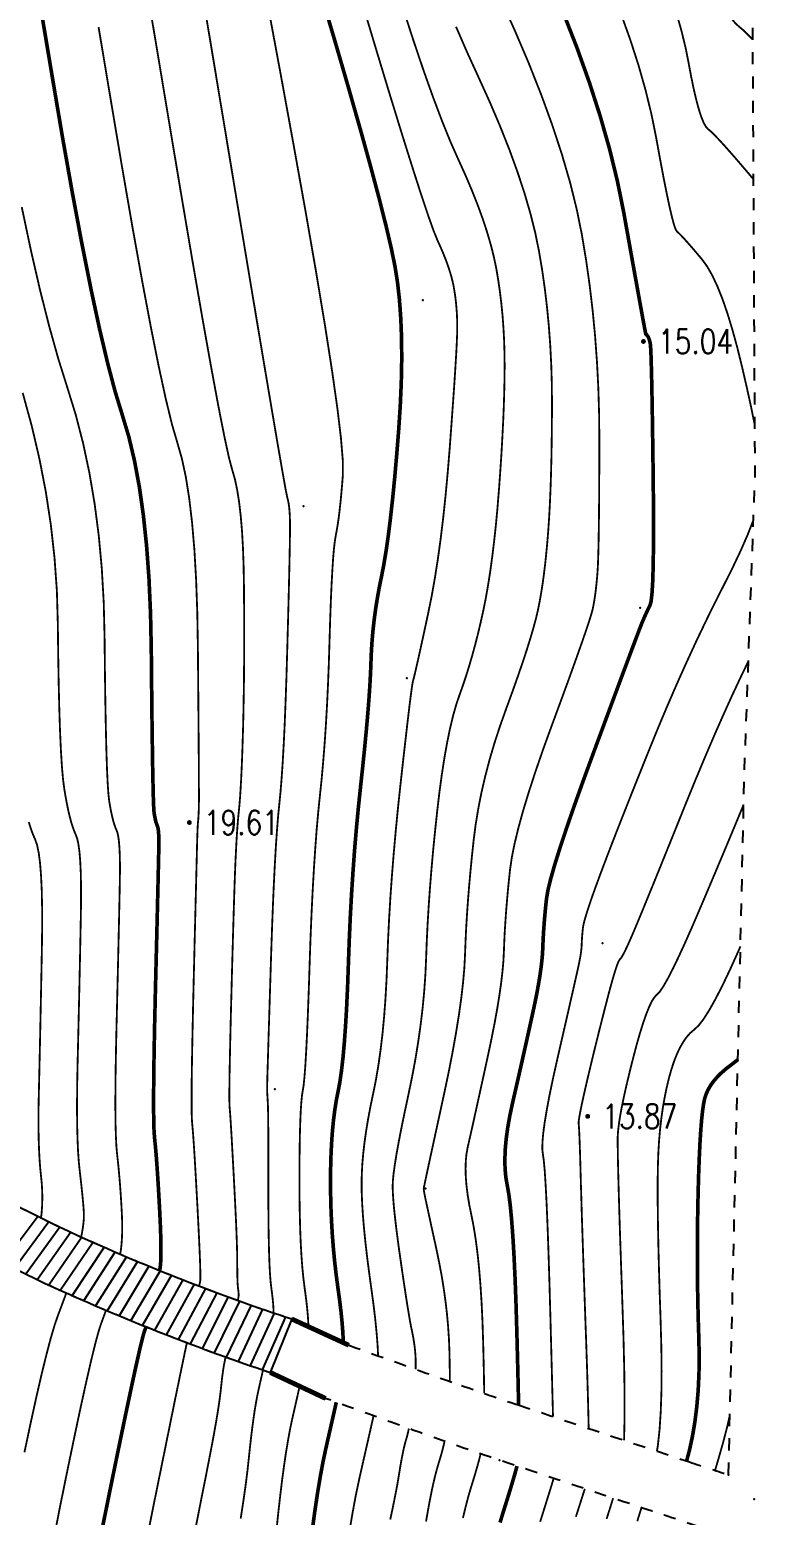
# Model space of a CAD drawing. Extents: x 940 to 2162, y 608 to 1562.
# Drawn here: x 1280.2 to 1310.3, y 863.6 to 924.7 of the extents above; entities that cross this region are included whole.
import ezdxf
from ezdxf.enums import TextEntityAlignment as Align

# ---------------------------------------------------------------- set-up
doc = ezdxf.new("R2010")
doc.units = 0
doc.header["$LTSCALE"] = 0.5
doc.header["$PDSIZE"] = 0.2
doc.linetypes.add('X6', pattern=[2, 1, -1])
doc.layers.get('0').update_dxf_attribs({"linetype": 'CONTINUOUS'})
for name, color, linetype in [('DGX', 2, 'CONTINUOUS'), ('DLSS', 4, 'CONTINUOUS'), ('GCD', 1, 'CONTINUOUS'), ('JMD', 6, 'CONTINUOUS'), ('SXSS', 5, 'CONTINUOUS'), ('ZBTZ', 3, 'CONTINUOUS'), ('ZDH', 1, 'CONTINUOUS')]:
    doc.layers.add(name, color=color, linetype=linetype)
doc.styles.add('HZ', font='rs.shx', dxfattribs={"width": 0.8, "bigfont": 'hztxt.shx'})
doc.linetypes.add('1161', pattern='A,0,[149,AAA.SHX,S=0.15,R=0,X=0,Y=0],-1.6', length=1.6)

# ---------------------------------------------------------------- blocks, each defined once
blk = doc.blocks.new('GC200')
at = {"linetype": 'Continuous', "const_width": 0.2, "flags": 128}
blk.add_lwpolyline([(-0.1, 0, 1), (0.1, 0, 1)], format="xyb", close=True, dxfattribs=at)

msp = doc.modelspace()

# ---------------------------------------------------------------- linework, layer by layer
at = {"layer": 'DGX', "linetype": 'Continuous', "const_width": 0.075, "flags": 128}
for points, elevation in [([(1305.977, 927.663), (1306.044, 927.504), (1306.331, 926.77), (1306.586, 926.056), (1306.809, 925.363), (1307, 924.691), (1307.159, 924.039), (1307.286, 923.408), (1307.396, 922.822), (1307.503, 922.305), (1307.608, 921.857), (1307.71, 921.479), (1307.81, 921.169), (1307.907, 920.929), (1308.001, 920.759), (1308.093, 920.657), (1308.204, 920.564), (1308.354, 920.418), (1308.544, 920.22), (1308.773, 919.97), (1309.042, 919.667), (1309.351, 919.312), (1309.699, 918.904), (1309.951, 918.606)], 14), ([(1309.921, 924.347), (1309.762, 924.513), (1309.54, 924.729), (1309.376, 924.867), (1309.247, 924.979), (1309.127, 925.117), (1309.018, 925.281), (1308.918, 925.471), (1308.829, 925.687), (1308.749, 925.929), (1308.679, 926.196), (1308.619, 926.49), (1308.557, 926.801), (1308.478, 927.122), (1308.384, 927.454), (1308.288, 927.751)], 13.5), ([(1288.748, 872.485), (1288.756, 872.529), (1288.77, 872.6), (1288.776, 872.642), (1288.779, 872.67), (1288.78, 872.702), (1288.779, 872.738), (1288.777, 872.778), (1288.774, 872.822), (1288.769, 872.87), (1288.763, 872.923), (1288.755, 872.979), (1288.747, 873.047), (1288.74, 873.135), (1288.734, 873.241), (1288.73, 873.367), (1288.726, 873.511), (1288.724, 873.675), (1288.722, 873.858), (1288.722, 874.06), (1288.72, 874.299), (1288.714, 874.593), (1288.703, 874.942), (1288.688, 875.345), (1288.668, 875.804), (1288.644, 876.318), (1288.616, 876.886), (1288.583, 877.51), (1288.55, 878.125), (1288.52, 878.668), (1288.494, 879.139), (1288.47, 879.538), (1288.45, 879.866), (1288.433, 880.121), (1288.419, 880.304), (1288.409, 880.416), (1288.402, 880.533), (1288.398, 880.732), (1288.398, 881.015), (1288.401, 881.38), (1288.407, 881.829), (1288.417, 882.36), (1288.43, 882.974), (1288.446, 883.671), (1288.464, 884.402), (1288.483, 885.117), (1288.501, 885.818), (1288.52, 886.505), (1288.539, 887.176), (1288.558, 887.832), (1288.577, 888.474), (1288.596, 889.1), (1288.616, 889.696), (1288.637, 890.246), (1288.659, 890.749), (1288.682, 891.205), (1288.706, 891.616), (1288.731, 891.979), (1288.757, 892.297), (1288.784, 892.568), (1288.811, 892.838), (1288.836, 893.154), (1288.86, 893.515), (1288.883, 893.921), (1288.904, 894.372), (1288.925, 894.869), (1288.943, 895.411), (1288.961, 895.999), (1288.976, 896.624), (1288.988, 897.28), (1288.998, 897.967), (1289.004, 898.685), (1289.007, 899.434), (1289.007, 900.214), (1289.004, 901.024), (1288.998, 901.865), (1288.984, 902.689), (1288.957, 903.448), (1288.917, 904.141), (1288.863, 904.769), (1288.797, 905.332), (1288.718, 905.829), (1288.626, 906.261), (1288.52, 906.628), (1288.381, 907.147), (1288.188, 908.036), (1287.94, 909.296), (1287.638, 910.926), (1287.281, 912.926), (1286.87, 915.297), (1286.405, 918.038), (1285.885, 921.149), (1285.362, 924.286), (1284.926, 926.861)], 19), ([(1290.216, 871.971), (1290.214, 872.091), (1290.207, 872.239), (1290.194, 872.403), (1290.176, 872.582), (1290.153, 872.776), (1290.125, 872.986), (1290.096, 873.238), (1290.07, 873.561), (1290.049, 873.955), (1290.032, 874.42), (1290.019, 874.955), (1290.009, 875.562), (1290.004, 876.239), (1290.003, 876.987), (1290.003, 877.728), (1290.003, 878.385), (1290.001, 878.957), (1289.999, 879.446), (1289.996, 879.85), (1289.992, 880.17), (1289.988, 880.406), (1289.982, 880.557), (1289.977, 880.661), (1289.972, 880.752), (1289.967, 880.831), (1289.963, 880.898), (1289.96, 880.953), (1289.957, 880.996), (1289.955, 881.027), (1289.953, 881.046), (1289.952, 881.065), (1289.951, 881.099), (1289.951, 881.146), (1289.952, 881.208), (1289.953, 881.283), (1289.954, 881.372), (1289.957, 881.476), (1289.959, 881.593), (1289.964, 881.78), (1289.974, 882.092), (1289.987, 882.53), (1290.004, 883.093), (1290.025, 883.782), (1290.051, 884.597), (1290.08, 885.537), (1290.113, 886.602), (1290.15, 887.688), (1290.188, 888.69), (1290.228, 889.606), (1290.27, 890.438), (1290.313, 891.186), (1290.359, 891.849), (1290.406, 892.427), (1290.455, 892.921), (1290.504, 893.414), (1290.55, 893.989), (1290.594, 894.647), (1290.636, 895.387), (1290.675, 896.21), (1290.711, 897.115), (1290.746, 898.103), (1290.777, 899.173), (1290.806, 900.228), (1290.831, 901.168), (1290.851, 901.993), (1290.868, 902.704), (1290.88, 903.301), (1290.888, 903.783), (1290.893, 904.15), (1290.893, 904.403), (1290.89, 904.591), (1290.884, 904.764), (1290.874, 904.923), (1290.862, 905.066), (1290.847, 905.195), (1290.829, 905.308), (1290.808, 905.407), (1290.784, 905.491), (1290.722, 905.789), (1290.589, 906.53), (1290.383, 907.716), (1290.106, 909.345), (1289.756, 911.418), (1289.335, 913.934), (1288.841, 916.895), (1288.275, 920.298), (1287.707, 923.718), (1287.204, 926.725)], 18.5), ([(1294.517, 870.207), (1294.497, 870.624), (1294.456, 871.147), (1294.399, 871.718), (1294.325, 872.337), (1294.234, 873.005), (1294.141, 873.677), (1294.06, 874.311), (1293.992, 874.905), (1293.936, 875.461), (1293.893, 875.978), (1293.862, 876.455), (1293.844, 876.894), (1293.838, 877.294), (1293.846, 877.685), (1293.868, 878.097), (1293.906, 878.529), (1293.958, 878.982), (1294.025, 879.456), (1294.107, 879.951), (1294.204, 880.466), (1294.316, 881.003), (1294.429, 881.566), (1294.531, 882.164), (1294.62, 882.795), (1294.699, 883.46), (1294.765, 884.159), (1294.82, 884.892), (1294.863, 885.659), (1294.895, 886.46), (1294.926, 887.29), (1294.968, 888.144), (1295.02, 889.021), (1295.084, 889.923), (1295.158, 890.849), (1295.243, 891.799), (1295.338, 892.773), (1295.445, 893.771), (1295.551, 894.72), (1295.645, 895.549), (1295.727, 896.258), (1295.797, 896.846), (1295.855, 897.313), (1295.902, 897.659), (1295.936, 897.885), (1295.959, 897.99), (1295.983, 898.074), (1296.023, 898.234), (1296.078, 898.47), (1296.149, 898.783), (1296.236, 899.172), (1296.338, 899.638), (1296.456, 900.181), (1296.589, 900.8), (1296.726, 901.48), (1296.855, 902.207), (1296.976, 902.979), (1297.089, 903.797), (1297.194, 904.66), (1297.291, 905.57), (1297.38, 906.525), (1297.462, 907.526), (1297.534, 908.5), (1297.597, 909.373), (1297.651, 910.145), (1297.694, 910.816), (1297.729, 911.386), (1297.753, 911.855), (1297.768, 912.223), (1297.773, 912.491), (1297.771, 912.707), (1297.765, 912.92), (1297.754, 913.131), (1297.738, 913.34), (1297.718, 913.547), (1297.694, 913.752), (1297.665, 913.954), (1297.632, 914.153), (1297.59, 914.357), (1297.537, 914.571), (1297.472, 914.794), (1297.395, 915.028), (1297.306, 915.272), (1297.206, 915.525), (1297.094, 915.789), (1296.969, 916.062), (1296.805, 916.465), (1296.574, 917.114), (1296.274, 918.01), (1295.907, 919.153), (1295.471, 920.544), (1294.968, 922.181), (1294.397, 924.066), (1293.759, 926.197)], 17), ([(1298.882, 868.66), (1298.873, 869.277), (1298.858, 869.995), (1298.838, 870.8), (1298.811, 871.623), (1298.774, 872.396), (1298.728, 873.118), (1298.673, 873.791), (1298.608, 874.412), (1298.534, 874.983), (1298.451, 875.504), (1298.358, 875.974), (1298.27, 876.408), (1298.202, 876.818), (1298.153, 877.205), (1298.124, 877.569), (1298.115, 877.91), (1298.125, 878.227), (1298.155, 878.521), (1298.205, 878.792), (1298.27, 879.078), (1298.347, 879.418), (1298.435, 879.812), (1298.534, 880.26), (1298.644, 880.762), (1298.766, 881.317), (1298.9, 881.927), (1299.044, 882.59), (1299.186, 883.261), (1299.311, 883.892), (1299.418, 884.483), (1299.507, 885.035), (1299.58, 885.548), (1299.635, 886.021), (1299.673, 886.455), (1299.693, 886.849), (1299.707, 887.229), (1299.726, 887.62), (1299.751, 888.022), (1299.78, 888.434), (1299.814, 888.858), (1299.852, 889.293), (1299.896, 889.739), (1299.945, 890.196), (1300.017, 890.695), (1300.131, 891.265), (1300.286, 891.907), (1300.482, 892.62), (1300.721, 893.406), (1301.001, 894.263), (1301.322, 895.192), (1301.686, 896.193), (1302.048, 897.174), (1302.366, 898.043), (1302.639, 898.802), (1302.869, 899.45), (1303.055, 899.986), (1303.197, 900.411), (1303.294, 900.725), (1303.348, 900.928), (1303.379, 901.08), (1303.407, 901.243), (1303.435, 901.416), (1303.46, 901.599), (1303.483, 901.793), (1303.505, 901.996), (1303.525, 902.21), (1303.543, 902.435), (1303.56, 902.719), (1303.574, 903.115), (1303.587, 903.62), (1303.597, 904.237), (1303.606, 904.964), (1303.612, 905.801), (1303.617, 906.749), (1303.62, 907.808), (1303.61, 908.916), (1303.577, 910.012), (1303.521, 911.096), (1303.442, 912.169), (1303.34, 913.23), (1303.215, 914.279), (1303.067, 915.316), (1302.896, 916.341), (1302.683, 917.386), (1302.41, 918.483), (1302.075, 919.631), (1301.681, 920.83), (1301.225, 922.08), (1300.71, 923.382), (1300.133, 924.734), (1299.496, 926.139)], 15.5), ([(1291.65, 871.405), (1291.649, 871.444), (1291.637, 871.701), (1291.615, 871.984), (1291.584, 872.294), (1291.544, 872.63), (1291.495, 872.992), (1291.444, 873.391), (1291.4, 873.836), (1291.363, 874.329), (1291.333, 874.869), (1291.31, 875.455), (1291.294, 876.089), (1291.284, 876.769), (1291.282, 877.497), (1291.284, 878.211), (1291.291, 878.85), (1291.302, 879.415), (1291.318, 879.906), (1291.337, 880.322), (1291.361, 880.664), (1291.388, 880.931), (1291.42, 881.124), (1291.454, 881.34), (1291.488, 881.676), (1291.523, 882.131), (1291.557, 882.705), (1291.592, 883.4), (1291.626, 884.214), (1291.661, 885.148), (1291.696, 886.201), (1291.733, 887.286), (1291.775, 888.313), (1291.822, 889.283), (1291.874, 890.196), (1291.93, 891.051), (1291.99, 891.85), (1292.056, 892.591), (1292.126, 893.274), (1292.196, 893.946), (1292.259, 894.649), (1292.317, 895.386), (1292.369, 896.154), (1292.415, 896.955), (1292.455, 897.789), (1292.489, 898.655), (1292.517, 899.554), (1292.543, 900.423), (1292.571, 901.201), (1292.601, 901.888), (1292.633, 902.484), (1292.666, 902.99), (1292.701, 903.404), (1292.739, 903.727), (1292.778, 903.959), (1292.817, 904.161), (1292.856, 904.394), (1292.893, 904.657), (1292.93, 904.951), (1292.966, 905.277), (1293.001, 905.633), (1293.035, 906.019), (1293.068, 906.437), (1293.065, 907.029), (1292.99, 907.94), (1292.843, 909.169), (1292.623, 910.717), (1292.332, 912.583), (1291.968, 914.768), (1291.533, 917.272), (1291.025, 920.094), (1290.509, 922.913), (1290.045, 925.409)], 18), ([(1296.06, 869.655), (1296.062, 869.703), (1296.065, 869.87), (1296.063, 870.021), (1296.058, 870.165), (1296.048, 870.311), (1296.035, 870.458), (1296.017, 870.608), (1295.996, 870.76), (1295.971, 870.914), (1295.942, 871.07), (1295.909, 871.228), (1295.871, 871.413), (1295.827, 871.649), (1295.778, 871.936), (1295.722, 872.274), (1295.661, 872.664), (1295.594, 873.104), (1295.521, 873.596), (1295.442, 874.138), (1295.365, 874.684), (1295.299, 875.182), (1295.243, 875.634), (1295.197, 876.039), (1295.161, 876.397), (1295.136, 876.709), (1295.121, 876.974), (1295.116, 877.193), (1295.126, 877.422), (1295.157, 877.72), (1295.207, 878.086), (1295.278, 878.521), (1295.369, 879.023), (1295.48, 879.595), (1295.612, 880.234), (1295.763, 880.942), (1295.916, 881.679), (1296.052, 882.408), (1296.169, 883.127), (1296.269, 883.838), (1296.352, 884.539), (1296.417, 885.232), (1296.464, 885.915), (1296.494, 886.59), (1296.52, 887.269), (1296.554, 887.969), (1296.597, 888.688), (1296.649, 889.427), (1296.71, 890.185), (1296.779, 890.964), (1296.858, 891.762), (1296.945, 892.579), (1297.039, 893.378), (1297.14, 894.121), (1297.246, 894.807), (1297.359, 895.437), (1297.477, 896.01), (1297.601, 896.527), (1297.732, 896.987), (1297.868, 897.391), (1298.005, 897.774), (1298.137, 898.17), (1298.265, 898.581), (1298.389, 899.005), (1298.509, 899.444), (1298.624, 899.896), (1298.735, 900.362), (1298.842, 900.843), (1298.943, 901.347), (1299.039, 901.886), (1299.129, 902.458), (1299.212, 903.064), (1299.29, 903.704), (1299.363, 904.379), (1299.429, 905.087), (1299.489, 905.829), (1299.543, 906.573), (1299.59, 907.287), (1299.629, 907.97), (1299.662, 908.623), (1299.688, 909.245), (1299.706, 909.837), (1299.718, 910.399), (1299.722, 910.93), (1299.717, 911.443), (1299.702, 911.951), (1299.676, 912.453), (1299.64, 912.95), (1299.592, 913.441), (1299.534, 913.927), (1299.466, 914.408), (1299.387, 914.883), (1299.288, 915.367), (1299.161, 915.875), (1299.006, 916.406), (1298.824, 916.962), (1298.613, 917.541), (1298.374, 918.144), (1298.107, 918.771), (1297.812, 919.421), (1297.491, 920.145), (1297.148, 920.992), (1296.782, 921.962), (1296.393, 923.054), (1295.982, 924.27), (1295.547, 925.609)], 16.5), ([(1304.513, 925.391), (1304.898, 924.316), (1305.234, 923.272), (1305.521, 922.259), (1305.761, 921.277), (1305.953, 920.326), (1306.113, 919.447), (1306.258, 918.681), (1306.388, 918.027), (1306.502, 917.486), (1306.602, 917.057), (1306.687, 916.741), (1306.756, 916.538), (1306.811, 916.447), (1306.868, 916.398), (1306.946, 916.323), (1307.044, 916.221), (1307.163, 916.091), (1307.302, 915.934), (1307.462, 915.75), (1307.642, 915.539), (1307.843, 915.301), (1308.054, 915.011), (1308.264, 914.644), (1308.472, 914.201), (1308.68, 913.682), (1308.887, 913.085), (1309.092, 912.413), (1309.297, 911.664), (1309.5, 910.838), (1309.691, 910.009), (1309.857, 909.252), (1309.997, 908.565), (1310.003, 908.534)], 14.5), ([(1287.155, 873.075), (1287.166, 873.126), (1287.184, 873.208), (1287.197, 873.264), (1287.205, 873.348), (1287.206, 873.518), (1287.201, 873.774), (1287.19, 874.114), (1287.173, 874.541), (1287.15, 875.052), (1287.12, 875.649), (1287.085, 876.332), (1287.047, 877.02), (1287.013, 877.635), (1286.981, 878.177), (1286.952, 878.646), (1286.926, 879.041), (1286.903, 879.362), (1286.882, 879.611), (1286.865, 879.786), (1286.852, 880), (1286.845, 880.366), (1286.844, 880.884), (1286.849, 881.553), (1286.861, 882.374), (1286.879, 883.347), (1286.903, 884.472), (1286.933, 885.749), (1286.964, 887.023), (1286.992, 888.143), (1287.016, 889.107), (1287.036, 889.916), (1287.053, 890.57), (1287.065, 891.068), (1287.074, 891.411), (1287.08, 891.598), (1287.083, 891.704), (1287.087, 891.802), (1287.091, 891.891), (1287.095, 891.972), (1287.099, 892.045), (1287.104, 892.11), (1287.108, 892.166), (1287.113, 892.214), (1287.118, 892.262), (1287.122, 892.318), (1287.126, 892.383), (1287.131, 892.455), (1287.134, 892.535), (1287.138, 892.623), (1287.141, 892.719), (1287.144, 892.824), (1287.146, 893.02), (1287.146, 893.393), (1287.144, 893.942), (1287.14, 894.666), (1287.134, 895.567), (1287.125, 896.645), (1287.115, 897.898), (1287.103, 899.328), (1287.078, 900.787), (1287.03, 902.131), (1286.959, 903.36), (1286.864, 904.472), (1286.747, 905.469), (1286.607, 906.35), (1286.443, 907.115), (1286.257, 907.765), (1286.04, 908.505), (1285.787, 909.542), (1285.497, 910.876), (1285.17, 912.507), (1284.806, 914.435), (1284.406, 916.659), (1283.969, 919.181), (1283.495, 922), (1283.017, 924.853)], 19.5), ([(1297.468, 869.155), (1297.467, 869.49), (1297.461, 869.933), (1297.451, 870.41), (1297.431, 870.91), (1297.397, 871.416), (1297.35, 871.93), (1297.29, 872.45), (1297.216, 872.978), (1297.129, 873.514), (1297.027, 874.056), (1296.913, 874.606), (1296.799, 875.126), (1296.699, 875.581), (1296.615, 875.971), (1296.545, 876.294), (1296.489, 876.553), (1296.448, 876.746), (1296.422, 876.873), (1296.411, 876.935), (1296.407, 876.963), (1296.403, 876.988), (1296.4, 877.012), (1296.398, 877.032), (1296.396, 877.051), (1296.395, 877.067), (1296.394, 877.08), (1296.394, 877.091), (1296.407, 877.159), (1296.445, 877.343), (1296.509, 877.643), (1296.598, 878.059), (1296.713, 878.59), (1296.854, 879.238), (1297.02, 880.002), (1297.211, 880.881), (1297.404, 881.792), (1297.573, 882.652), (1297.718, 883.46), (1297.84, 884.215), (1297.939, 884.919), (1298.014, 885.571), (1298.066, 886.171), (1298.094, 886.719), (1298.114, 887.249), (1298.14, 887.794), (1298.174, 888.355), (1298.214, 888.931), (1298.262, 889.522), (1298.316, 890.129), (1298.377, 890.75), (1298.445, 891.388), (1298.528, 892.037), (1298.635, 892.693), (1298.766, 893.357), (1298.921, 894.029), (1299.099, 894.708), (1299.301, 895.395), (1299.527, 896.09), (1299.777, 896.792), (1300.026, 897.474), (1300.251, 898.107), (1300.452, 898.691), (1300.629, 899.227), (1300.782, 899.715), (1300.91, 900.154), (1301.015, 900.544), (1301.095, 900.885), (1301.161, 901.214), (1301.223, 901.564), (1301.282, 901.937), (1301.336, 902.332), (1301.387, 902.749), (1301.434, 903.188), (1301.477, 903.649), (1301.516, 904.132), (1301.551, 904.646), (1301.582, 905.201), (1301.608, 905.795), (1301.63, 906.43), (1301.647, 907.104), (1301.659, 907.819), (1301.667, 908.574), (1301.671, 909.369), (1301.664, 910.179), (1301.64, 910.981), (1301.599, 911.775), (1301.541, 912.559), (1301.466, 913.336), (1301.375, 914.103), (1301.267, 914.862), (1301.141, 915.612), (1300.986, 916.377), (1300.785, 917.179), (1300.541, 918.019), (1300.252, 918.896), (1299.919, 919.811), (1299.542, 920.763), (1299.12, 921.753), (1298.654, 922.78), (1298.177, 923.825), (1297.722, 924.87)], 16), ([(1283.907, 874.389), (1283.935, 874.56), (1283.96, 874.782), (1283.977, 875.022), (1283.987, 875.281), (1283.989, 875.559), (1283.983, 875.856), (1283.969, 876.171), (1283.951, 876.492), (1283.931, 876.806), (1283.91, 877.111), (1283.886, 877.409), (1283.861, 877.7), (1283.835, 877.983), (1283.806, 878.258), (1283.776, 878.526), (1283.749, 878.838), (1283.729, 879.248), (1283.715, 879.754), (1283.709, 880.358), (1283.71, 881.059), (1283.718, 881.858), (1283.733, 882.753), (1283.755, 883.745), (1283.78, 884.749), (1283.802, 885.679), (1283.822, 886.533), (1283.84, 887.314), (1283.856, 888.02), (1283.87, 888.652), (1283.882, 889.209), (1283.891, 889.691), (1283.897, 890.114), (1283.896, 890.492), (1283.889, 890.826), (1283.875, 891.114), (1283.855, 891.357), (1283.829, 891.555), (1283.797, 891.708), (1283.758, 891.817), (1283.717, 891.911), (1283.677, 892.021), (1283.637, 892.149), (1283.599, 892.292), (1283.561, 892.453), (1283.524, 892.629), (1283.488, 892.823), (1283.453, 893.033), (1283.42, 893.328), (1283.39, 893.78), (1283.362, 894.387), (1283.337, 895.15), (1283.315, 896.069), (1283.295, 897.143), (1283.278, 898.372), (1283.264, 899.758), (1283.229, 901.199), (1283.149, 902.595), (1283.024, 903.947), (1282.854, 905.254), (1282.64, 906.517), (1282.381, 907.736), (1282.078, 908.909), (1281.729, 910.039), (1281.358, 911.221), (1280.985, 912.553), (1280.61, 914.036), (1280.234, 915.669), (1279.857, 917.451)], 20.5), ([(1282.302, 875.095), (1282.339, 875.286), (1282.371, 875.476), (1282.394, 875.652), (1282.408, 875.813), (1282.414, 875.959), (1282.412, 876.091), (1282.403, 876.228), (1282.391, 876.391), (1282.374, 876.578), (1282.354, 876.791), (1282.329, 877.029), (1282.301, 877.293), (1282.268, 877.582), (1282.232, 877.896), (1282.198, 878.251), (1282.17, 878.665), (1282.15, 879.138), (1282.137, 879.668), (1282.131, 880.256), (1282.133, 880.903), (1282.141, 881.608), (1282.157, 882.371), (1282.176, 883.157), (1282.194, 883.931), (1282.212, 884.693), (1282.229, 885.442), (1282.245, 886.18), (1282.26, 886.905), (1282.274, 887.619), (1282.288, 888.32), (1282.296, 888.98), (1282.295, 889.57), (1282.284, 890.09), (1282.263, 890.539), (1282.232, 890.919), (1282.191, 891.228), (1282.141, 891.468), (1282.08, 891.637), (1282.016, 891.783), (1281.953, 891.956), (1281.891, 892.155), (1281.831, 892.379), (1281.772, 892.629), (1281.715, 892.905), (1281.659, 893.207), (1281.604, 893.534), (1281.553, 893.938), (1281.507, 894.468), (1281.467, 895.125), (1281.431, 895.908), (1281.401, 896.818), (1281.376, 897.854), (1281.356, 899.017), (1281.341, 900.306), (1281.302, 901.66), (1281.206, 903.014), (1281.055, 904.371), (1280.849, 905.729), (1280.586, 907.088), (1280.268, 908.449), (1279.895, 909.812)], 21), ([(1309.96, 904.591), (1309.941, 904.536), (1309.719, 903.972), (1309.447, 903.349), (1309.125, 902.667), (1308.753, 901.925), (1308.357, 901.145), (1307.966, 900.348), (1307.579, 899.535), (1307.196, 898.704), (1306.816, 897.857), (1306.441, 896.993), (1306.07, 896.113), (1305.703, 895.215), (1305.351, 894.339), (1305.025, 893.524), (1304.725, 892.768), (1304.451, 892.074), (1304.203, 891.439), (1303.981, 890.865), (1303.786, 890.351), (1303.616, 889.897), (1303.468, 889.494), (1303.338, 889.132), (1303.227, 888.81), (1303.134, 888.529), (1303.06, 888.289), (1303.003, 888.09), (1302.965, 887.931), (1302.945, 887.813), (1302.935, 887.717), (1302.925, 887.623), (1302.917, 887.531), (1302.91, 887.442), (1302.904, 887.355), (1302.899, 887.27), (1302.895, 887.188), (1302.892, 887.108), (1302.888, 887.025), (1302.88, 886.933), (1302.868, 886.834), (1302.853, 886.726), (1302.834, 886.609), (1302.811, 886.485), (1302.785, 886.352), (1302.755, 886.21), (1302.714, 886.024), (1302.653, 885.754), (1302.574, 885.402), (1302.475, 884.967), (1302.357, 884.449), (1302.22, 883.848), (1302.063, 883.165), (1301.888, 882.399), (1301.717, 881.631), (1301.573, 880.943), (1301.458, 880.334), (1301.37, 879.805), (1301.31, 879.355), (1301.278, 878.984), (1301.274, 878.694), (1301.298, 878.482), (1301.335, 878.224), (1301.374, 877.794), (1301.412, 877.19), (1301.452, 876.413), (1301.491, 875.464), (1301.531, 874.341), (1301.571, 873.046), (1301.612, 871.578), (1301.65, 870.119), (1301.683, 868.852), (1301.711, 867.777), (1301.712, 867.708)], 14.5), ([(1309.752, 898.774), (1309.484, 898.223), (1309.117, 897.441), (1308.742, 896.615), (1308.358, 895.745), (1307.967, 894.832), (1307.567, 893.875), (1307.159, 892.874), (1306.766, 891.899), (1306.41, 891.017), (1306.09, 890.228), (1305.808, 889.533), (1305.562, 888.932), (1305.354, 888.424), (1305.182, 888.01), (1305.048, 887.689), (1304.937, 887.431), (1304.837, 887.205), (1304.748, 887.01), (1304.669, 886.846), (1304.601, 886.714), (1304.543, 886.613), (1304.496, 886.543), (1304.46, 886.506), (1304.424, 886.455), (1304.376, 886.346), (1304.316, 886.181), (1304.245, 885.958), (1304.162, 885.677), (1304.068, 885.34), (1303.963, 884.945), (1303.846, 884.492), (1303.726, 884.02), (1303.611, 883.566), (1303.503, 883.13), (1303.4, 882.712), (1303.303, 882.312), (1303.212, 881.931), (1303.126, 881.567), (1303.046, 881.221), (1302.974, 880.904), (1302.913, 880.624), (1302.862, 880.382), (1302.822, 880.177), (1302.792, 880.01), (1302.774, 879.881), (1302.765, 879.79), (1302.768, 879.736), (1302.776, 879.675), (1302.784, 879.558), (1302.793, 879.388), (1302.803, 879.163), (1302.813, 878.884), (1302.824, 878.551), (1302.836, 878.163), (1302.848, 877.721), (1302.862, 877.201), (1302.881, 876.578), (1302.903, 875.853), (1302.93, 875.025), (1302.961, 874.094), (1302.997, 873.061), (1303.036, 871.926), (1303.08, 870.688), (1303.121, 869.473), (1303.152, 868.407), (1303.175, 867.49), (1303.179, 867.219)], 14), ([(1304.634, 866.734), (1304.638, 866.796), (1304.655, 867.594), (1304.657, 868.549), (1304.643, 869.662), (1304.613, 870.933), (1304.567, 872.362), (1304.518, 873.789), (1304.475, 875.053), (1304.44, 876.154), (1304.413, 877.093), (1304.392, 877.869), (1304.379, 878.483), (1304.374, 878.934), (1304.375, 879.223), (1304.39, 879.455), (1304.423, 879.734), (1304.473, 880.062), (1304.542, 880.437), (1304.63, 880.861), (1304.735, 881.332), (1304.859, 881.852), (1305.001, 882.419), (1305.148, 882.978), (1305.289, 883.472), (1305.423, 883.9), (1305.551, 884.264), (1305.671, 884.562), (1305.785, 884.795), (1305.893, 884.962), (1305.993, 885.065), (1306.107, 885.184), (1306.254, 885.402), (1306.435, 885.719), (1306.649, 886.135), (1306.897, 886.65), (1307.178, 887.264), (1307.493, 887.977), (1307.841, 888.789), (1308.192, 889.619), (1308.516, 890.386), (1308.812, 891.09), (1309.08, 891.73), (1309.32, 892.308), (1309.533, 892.822), (1309.557, 892.881)], 13.5), ([(1280.145, 892.161), (1280.229, 891.891), (1280.315, 891.656), (1280.402, 891.456), (1280.484, 891.227), (1280.553, 890.902), (1280.608, 890.481), (1280.65, 889.965), (1280.679, 889.354), (1280.694, 888.648), (1280.696, 887.846), (1280.685, 886.949), (1280.667, 886.029), (1280.65, 885.159), (1280.633, 884.34), (1280.617, 883.571), (1280.602, 882.852), (1280.587, 882.183), (1280.573, 881.565), (1280.559, 880.996), (1280.549, 880.468), (1280.545, 879.968), (1280.547, 879.497), (1280.555, 879.055), (1280.57, 878.642), (1280.591, 878.258), (1280.618, 877.903), (1280.652, 877.577), (1280.682, 877.267), (1280.699, 876.963), (1280.703, 876.663), (1280.694, 876.367), (1280.673, 876.077), (1280.649, 875.881)], 21.5), ([(1305.988, 866.284), (1306.028, 866.529), (1306.095, 867.152), (1306.143, 867.868), (1306.172, 868.675), (1306.18, 869.575), (1306.17, 870.566), (1306.14, 871.649), (1306.103, 872.738), (1306.073, 873.746), (1306.049, 874.674), (1306.032, 875.522), (1306.022, 876.289), (1306.018, 876.976), (1306.021, 877.582), (1306.03, 878.108), (1306.048, 878.587), (1306.077, 879.055), (1306.116, 879.51), (1306.167, 879.953), (1306.228, 880.383), (1306.3, 880.802), (1306.383, 881.208), (1306.476, 881.602), (1306.579, 881.973), (1306.691, 882.311), (1306.81, 882.614), (1306.937, 882.884), (1307.072, 883.119), (1307.215, 883.321), (1307.366, 883.489), (1307.526, 883.624), (1307.703, 883.791), (1307.908, 884.056), (1308.14, 884.42), (1308.4, 884.883), (1308.688, 885.445), (1309.003, 886.106), (1309.346, 886.865), (1309.425, 887.048)], 13), ([(1279.967, 866.234), (1280.221, 867.434), (1280.456, 868.502), (1280.671, 869.438), (1280.868, 870.241), (1281.045, 870.913), (1281.204, 871.452), (1281.343, 871.859), (1281.465, 872.182), (1281.572, 872.47), (1281.665, 872.721), (1281.69, 872.792)], 21), ([(1279.991, 854.805), (1280.151, 856.23), (1280.343, 857.695), (1280.566, 859.203), (1280.821, 860.752), (1281.108, 862.342), (1281.426, 863.974), (1281.744, 865.538), (1282.033, 866.925), (1282.29, 868.136), (1282.518, 869.17), (1282.715, 870.027), (1282.882, 870.708), (1283.019, 871.212), (1283.125, 871.54), (1283.211, 871.772), (1283.29, 871.989), (1283.322, 872.082)], 20.5), ([(1284.888, 862.117), (1285.298, 864.145), (1285.656, 865.907), (1285.96, 867.403), (1286.211, 868.634), (1286.41, 869.6), (1286.556, 870.299), (1286.648, 870.733), (1286.651, 870.746)], 19.5), ([(1286.91, 862.639), (1287.133, 863.757), (1287.323, 864.711), (1287.479, 865.502), (1287.601, 866.128), (1287.69, 866.59), (1287.758, 866.959), (1287.82, 867.304), (1287.875, 867.625), (1287.924, 867.923), (1287.966, 868.197), (1288.001, 868.447), (1288.03, 868.673), (1288.053, 868.876), (1288.072, 869.061), (1288.091, 869.233), (1288.111, 869.393), (1288.131, 869.54), (1288.15, 869.675), (1288.171, 869.797), (1288.191, 869.906), (1288.211, 870.004), (1288.234, 870.106), (1288.246, 870.158)], 19), ([(1288.864, 863.512), (1288.971, 864.207), (1289.061, 864.842), (1289.135, 865.417), (1289.192, 865.932), (1289.241, 866.401), (1289.29, 866.838), (1289.34, 867.243), (1289.39, 867.617), (1289.44, 867.959), (1289.492, 868.269), (1289.543, 868.547), (1289.595, 868.794), (1289.647, 869.023), (1289.698, 869.249), (1289.748, 869.471), (1289.781, 869.622)], 18.5), ([(1290.331, 862.988), (1290.409, 863.741), (1290.489, 864.443), (1290.568, 865.094), (1290.649, 865.694), (1290.73, 866.243), (1290.813, 866.741), (1290.895, 867.188), (1290.979, 867.584), (1291.06, 867.94), (1291.134, 868.267), (1291.201, 868.564), (1291.261, 868.833), (1291.288, 868.954)], 18), ([(1293.31, 862.811), (1293.455, 863.685), (1293.6, 864.469), (1293.747, 865.164), (1293.885, 865.774), (1294.005, 866.303), (1294.107, 866.751), (1294.19, 867.118), (1294.255, 867.405), (1294.301, 867.61), (1294.33, 867.735), (1294.33, 867.736)], 17), ([(1308.38, 865.494), (1308.521, 865.973), (1308.712, 866.643), (1308.875, 867.274), (1308.99, 867.773)], 12), ([(1295.017, 863.473), (1295.1, 863.861), (1295.174, 864.221), (1295.24, 864.554), (1295.298, 864.86), (1295.347, 865.139), (1295.388, 865.39), (1295.425, 865.62), (1295.462, 865.835), (1295.499, 866.033), (1295.535, 866.216), (1295.571, 866.384), (1295.607, 866.536), (1295.643, 866.672), (1295.679, 866.792), (1295.714, 866.915), (1295.749, 867.058), (1295.782, 867.213)], 16.5), ([(1296.489, 863.387), (1296.565, 863.829), (1296.64, 864.238), (1296.715, 864.615), (1296.79, 864.96), (1296.864, 865.273), (1296.938, 865.553), (1297.011, 865.801), (1297.082, 866.031), (1297.146, 866.259), (1297.204, 866.485), (1297.252, 866.689)], 16), ([(1298.008, 863.536), (1298.121, 864.009), (1298.233, 864.434), (1298.344, 864.809), (1298.449, 865.148), (1298.543, 865.461), (1298.625, 865.749), (1298.695, 866.011), (1298.735, 866.173)], 15.5), ([(1301.738, 865.165), (1301.715, 865.086), (1301.655, 864.887), (1301.572, 864.617), (1301.465, 864.275), (1301.336, 863.863), (1301.184, 863.38)], 14.5), ([(1303.022, 864.736), (1302.981, 864.607), (1302.89, 864.321), (1302.781, 863.981), (1302.654, 863.586)], 14), ([(1303.916, 863.495), (1304.032, 863.857), (1304.139, 864.198), (1304.186, 864.348)], 13.5), ([(1305.179, 863.403), (1305.282, 863.733), (1305.352, 863.959)], 13)]:
    msp.add_lwpolyline(points, dxfattribs=dict(at, elevation=elevation))
at = {"layer": 'DGX', "color": 3, "linetype": 'Continuous', "const_width": 0.15, "flags": 128}
for points, elevation in [([(1293.085, 870.745), (1293.085, 870.797), (1293.067, 871.162), (1293.036, 871.566), (1292.992, 872.006), (1292.935, 872.484), (1292.864, 872.999), (1292.793, 873.534), (1292.73, 874.074), (1292.678, 874.617), (1292.635, 875.165), (1292.602, 875.716), (1292.578, 876.272), (1292.564, 876.832), (1292.56, 877.396), (1292.565, 877.948), (1292.58, 878.473), (1292.604, 878.972), (1292.638, 879.444), (1292.681, 879.889), (1292.734, 880.307), (1292.796, 880.699), (1292.868, 881.064), (1292.942, 881.453), (1293.009, 881.92), (1293.072, 882.463), (1293.128, 883.083), (1293.178, 883.78), (1293.223, 884.553), (1293.262, 885.403), (1293.295, 886.33), (1293.33, 887.289), (1293.372, 888.235), (1293.423, 889.167), (1293.482, 890.086), (1293.548, 890.991), (1293.623, 891.883), (1293.706, 892.762), (1293.797, 893.628), (1293.887, 894.459), (1293.966, 895.236), (1294.035, 895.959), (1294.094, 896.628), (1294.142, 897.242), (1294.18, 897.802), (1294.207, 898.308), (1294.224, 898.759), (1294.241, 899.184), (1294.269, 899.614), (1294.307, 900.046), (1294.356, 900.482), (1294.415, 900.922), (1294.486, 901.365), (1294.566, 901.811), (1294.658, 902.261), (1294.753, 902.75), (1294.847, 903.313), (1294.938, 903.951), (1295.027, 904.664), (1295.114, 905.451), (1295.199, 906.312), (1295.281, 907.248), (1295.362, 908.259), (1295.429, 909.282), (1295.471, 910.253), (1295.489, 911.174), (1295.483, 912.044), (1295.451, 912.863), (1295.396, 913.631), (1295.316, 914.349), (1295.211, 915.015), (1295.06, 915.754), (1294.842, 916.688), (1294.557, 917.817), (1294.204, 919.141), (1293.783, 920.66), (1293.295, 922.374), (1292.74, 924.283), (1292.117, 926.387)], 17.5), ([(1285.529, 873.715), (1285.53, 873.718), (1285.554, 873.853), (1285.571, 874.039), (1285.581, 874.278), (1285.584, 874.568), (1285.58, 874.911), (1285.569, 875.306), (1285.552, 875.753), (1285.527, 876.252), (1285.499, 876.756), (1285.472, 877.221), (1285.445, 877.644), (1285.419, 878.028), (1285.394, 878.37), (1285.369, 878.673), (1285.344, 878.934), (1285.321, 879.156), (1285.3, 879.425), (1285.287, 879.83), (1285.281, 880.371), (1285.282, 881.049), (1285.289, 881.862), (1285.304, 882.812), (1285.325, 883.898), (1285.353, 885.12), (1285.383, 886.341), (1285.41, 887.426), (1285.433, 888.374), (1285.452, 889.186), (1285.468, 889.86), (1285.48, 890.398), (1285.489, 890.799), (1285.495, 891.063), (1285.497, 891.249), (1285.497, 891.415), (1285.494, 891.561), (1285.488, 891.688), (1285.479, 891.795), (1285.468, 891.882), (1285.453, 891.949), (1285.436, 891.997), (1285.418, 892.038), (1285.401, 892.087), (1285.383, 892.143), (1285.366, 892.206), (1285.35, 892.276), (1285.333, 892.354), (1285.318, 892.439), (1285.302, 892.531), (1285.287, 892.719), (1285.272, 893.092), (1285.258, 893.65), (1285.243, 894.392), (1285.229, 895.32), (1285.214, 896.431), (1285.2, 897.728), (1285.186, 899.209), (1285.155, 900.738), (1285.091, 902.176), (1284.992, 903.523), (1284.86, 904.78), (1284.694, 905.946), (1284.494, 907.022), (1284.261, 908.007), (1283.993, 908.902), (1283.699, 909.863), (1283.386, 911.048), (1283.054, 912.456), (1282.702, 914.088), (1282.331, 915.943), (1281.942, 918.022), (1281.533, 920.324), (1281.105, 922.85), (1280.679, 925.387)], 20), ([(1302.118, 925.491), (1302.696, 924.012), (1303.209, 922.576), (1303.658, 921.181), (1304.043, 919.827), (1304.363, 918.515), (1304.62, 917.245), (1304.83, 916.073), (1305.012, 915.057), (1305.167, 914.197), (1305.294, 913.493), (1305.394, 912.945), (1305.466, 912.553), (1305.511, 912.317), (1305.528, 912.237), (1305.532, 912.233), (1305.537, 912.228), (1305.544, 912.221), (1305.552, 912.212), (1305.562, 912.201), (1305.573, 912.189), (1305.585, 912.174), (1305.599, 912.158), (1305.614, 912.138), (1305.628, 912.112), (1305.642, 912.082), (1305.657, 912.046), (1305.671, 912.005), (1305.685, 911.959), (1305.699, 911.907), (1305.713, 911.85), (1305.727, 911.715), (1305.742, 911.428), (1305.756, 910.99), (1305.771, 910.4), (1305.786, 909.659), (1305.801, 908.767), (1305.816, 907.723), (1305.832, 906.528), (1305.844, 905.33), (1305.848, 904.28), (1305.844, 903.378), (1305.832, 902.623), (1305.813, 902.016), (1305.785, 901.556), (1305.75, 901.243), (1305.707, 901.078), (1305.66, 900.986), (1305.614, 900.892), (1305.568, 900.796), (1305.523, 900.698), (1305.478, 900.598), (1305.434, 900.496), (1305.39, 900.392), (1305.347, 900.286), (1305.278, 900.109), (1305.159, 899.794), (1304.988, 899.34), (1304.767, 898.748), (1304.494, 898.017), (1304.171, 897.147), (1303.797, 896.138), (1303.372, 894.991), (1302.947, 893.833), (1302.575, 892.792), (1302.256, 891.868), (1301.989, 891.061), (1301.774, 890.372), (1301.612, 889.799), (1301.502, 889.343), (1301.445, 889.005), (1301.415, 888.728), (1301.389, 888.458), (1301.365, 888.195), (1301.345, 887.938), (1301.327, 887.688), (1301.313, 887.445), (1301.301, 887.208), (1301.293, 886.978), (1301.28, 886.74), (1301.257, 886.477), (1301.224, 886.191), (1301.18, 885.88), (1301.126, 885.546), (1301.061, 885.188), (1300.986, 884.806), (1300.9, 884.4), (1300.807, 883.975), (1300.71, 883.536), (1300.609, 883.082), (1300.504, 882.613), (1300.396, 882.13), (1300.283, 881.633), (1300.167, 881.121), (1300.046, 880.595), (1299.936, 880.076), (1299.849, 879.585), (1299.786, 879.122), (1299.747, 878.687), (1299.732, 878.28), (1299.74, 877.901), (1299.772, 877.551), (1299.828, 877.228), (1299.893, 876.864), (1299.954, 876.388), (1300.01, 875.801), (1300.062, 875.102), (1300.11, 874.291), (1300.153, 873.369), (1300.191, 872.335), (1300.225, 871.189), (1300.254, 870.057), (1300.278, 869.065), (1300.297, 868.212), (1300.297, 868.18)], 15), ([(1307.208, 865.879), (1307.326, 866.32), (1307.451, 866.902), (1307.553, 867.509), (1307.631, 868.142), (1307.687, 868.801), (1307.718, 869.487), (1307.727, 870.198), (1307.712, 870.936), (1307.688, 871.687), (1307.67, 872.44), (1307.658, 873.195), (1307.652, 873.951), (1307.651, 874.709), (1307.657, 875.468), (1307.668, 876.23), (1307.685, 876.992), (1307.706, 877.72), (1307.731, 878.375), (1307.759, 878.958), (1307.791, 879.468), (1307.826, 879.906), (1307.865, 880.272), (1307.907, 880.565), (1307.952, 880.785), (1308.011, 880.968), (1308.092, 881.149), (1308.196, 881.328), (1308.323, 881.503), (1308.472, 881.677), (1308.645, 881.848), (1308.84, 882.017), (1309.058, 882.183), (1309.282, 882.358), (1309.32, 882.393)], 12.5), ([(1283.157, 863.045), (1283.521, 864.841), (1283.844, 866.416), (1284.125, 867.77), (1284.365, 868.902), (1284.563, 869.813), (1284.719, 870.504), (1284.833, 870.973), (1284.906, 871.221), (1284.958, 871.362), (1284.971, 871.401)], 20), ([(1291.797, 862.944), (1291.908, 863.771), (1292.02, 864.527), (1292.134, 865.213), (1292.248, 865.829), (1292.363, 866.374), (1292.472, 866.857), (1292.569, 867.285), (1292.654, 867.658), (1292.725, 867.975), (1292.785, 868.238), (1292.797, 868.292)], 17.5), ([(1300.23, 865.67), (1300.204, 865.568), (1300.133, 865.314), (1300.045, 865.012), (1299.94, 864.662), (1299.817, 864.264), (1299.677, 863.818), (1299.533, 863.349)], 15)]:
    msp.add_lwpolyline(points, dxfattribs=dict(at, elevation=elevation))
at = {"layer": 'DLSS', "linetype": 'X6', "flags": 128}
for points in [[(1309.903, 927.825), (1310.016, 906.156)], [(1308.934, 865.314), (1309.315, 882.173), (1309.586, 894.133), (1310.016, 906.156)]]:
    msp.add_lwpolyline(points, dxfattribs=at)
for points in [[(1262.259, 895.433, 0.005989), (1264.489, 890.963, 0.007251), (1266.428, 887.321, 0.000346), (1267.485, 885.407, 0.002885), (1267.613, 885.178, 0.04178), (1268.376, 884.064, 0.026604), (1269.799, 882.495, 0.052175), (1270.348, 882.055, 0.005066), (1276.461, 878.204, 0.032895), (1282.584, 874.968, 0.025335), (1290.964, 871.72)], [(1260.001, 894.51, 0.012893), (1262.262, 889.812, 0.015722), (1264.334, 886.072, 0.000561), (1265.449, 884.205, 0.003813), (1265.616, 883.931, 0.030261), (1266.647, 882.472, 0.023852), (1268.147, 880.774, 0.057043), (1268.743, 880.286, 0.005523), (1275.457, 876.071, 0.032133), (1281.586, 872.838, 0.024418), (1290.076, 869.523)], [(1311.567, 862.158, -0.004929), (1309.074, 862.756, -0.018047), (1308.401, 862.95, -0.001034), (1305.793, 863.813, -0.000429), (1299.515, 865.909, -0.004569), (1297.153, 866.724, -0.002239), (1292.356, 868.453)]]:
    msp.add_lwpolyline(points, format="xyb", dxfattribs=at)
at = {"layer": 'DLSS', "linetype": 'X6'}
for points in [[(1334.856, 806.965, -0.000007), (1333.963, 812.968, -0.000007), (1333.071, 818.963, -0.001307)], [(1308.934, 865.314, -0.002104), (1307.326, 865.84, -0.00048), (1300.285, 868.184, -0.004124), (1297.953, 868.984, -0.002062), (1293.31, 870.642)]]:
    msp.add_lwpolyline(points, format="xyb", dxfattribs=at)
at = {"layer": 'DLSS', "linetype": 'Continuous', "const_width": 0.2, "flags": 128}
for points, elevation in [([(1290.964, 871.72), (1293.31, 870.642)], 18.127), ([(1290.076, 869.523), (1292.356, 868.453)], 18.2)]:
    msp.add_lwpolyline(points, dxfattribs=dict(at, elevation=elevation))
at = {"layer": 'JMD', "linetype": 'Continuous'}
for p, q in [((1280.526, 875.942), (1279.088, 874.035)), ((1280.974, 875.721), (1279.556, 873.799)), ((1281.425, 875.503), (1280.027, 873.567)), ((1281.877, 875.29), (1280.499, 873.34)), ((1282.331, 875.082), (1280.974, 873.117)), ((1282.788, 874.877), (1281.451, 872.899)), ((1283.245, 874.676), (1281.93, 872.685)), ((1283.704, 874.477), (1282.411, 872.474)), ((1284.164, 874.28), (1282.892, 872.265)), ((1284.624, 874.086), (1283.375, 872.06)), ((1285.086, 873.895), (1283.858, 871.856)), ((1285.549, 873.706), (1284.343, 871.656)), ((1286.014, 873.52), (1284.829, 871.459)), ((1286.479, 873.337), (1285.316, 871.264)), ((1286.945, 873.156), (1285.804, 871.072)), ((1287.412, 872.978), (1286.294, 870.882)), ((1287.88, 872.802), (1286.784, 870.696)), ((1288.349, 872.629), (1287.275, 870.512)), ((1288.819, 872.459), (1287.768, 870.331)), ((1289.291, 872.291), (1288.261, 870.152)), ((1289.763, 872.127), (1288.755, 869.977)), ((1290.235, 871.964), (1289.251, 869.804)), ((1290.709, 871.805), (1289.747, 869.634)), ((1290.964, 871.72), (1290.076, 869.523))]:
    msp.add_line(p, q, dxfattribs=at)
at = {"layer": 'JMD', "linetype": 'Continuous', "flags": 128}
for points in [[(1266.428, 887.321, 0.01849), (1267.121, 885.95, 0.031079), (1267.613, 885.178, 0.013572), (1269.013, 883.362, 0.026604), (1269.799, 882.495, 0.052175), (1270.348, 882.055, 0.005066), (1276.461, 878.204, 0.032895), (1282.584, 874.968, 0.025335), (1290.964, 871.72)], [(1264.334, 886.072, 0.012989), (1265.112, 884.693, 0.022494), (1265.616, 883.931, 0.011575), (1267.271, 881.766, 0.023852), (1268.147, 880.774, 0.057043), (1268.743, 880.286, 0.005523), (1275.457, 876.071, 0.032133), (1281.586, 872.838, 0.024418), (1290.076, 869.523)]]:
    msp.add_lwpolyline(points, format="xyb", dxfattribs=at)
at = {"layer": 'SXSS', "linetype": 'Continuous'}
msp.add_lwpolyline([(1338.484, 807.505, -0.000007), (1337.591, 813.508, -0.000007), (1336.699, 819.503, -0.001307)], format="xyb", dxfattribs=at)
at = {"layer": 'ZBTZ', "linetype": '1161', "flags": 128}
msp.add_lwpolyline([(1330.74, 833.762), (1327.56, 840.768), (1319.707, 863.134), (1319.598, 863.445, -0.077672), (1319.176, 867.141, -0.089807), (1319.974, 870.7, -0.089946), (1322.608, 874.728, -0.118766), (1326.471, 877.237, -0.102595), (1331.41, 877.907, -0.141061), (1335.992, 876.236, -0.020708), (1338.015, 874.629, -0.026382), (1339.616, 873.089, -0.013245), (1341.446, 871.028, -0.005397), (1345.414, 866.207, -0.028768), (1347.217, 863.684, -0.015584), (1349.754, 859.369), (1356.2, 845.721, 0.167735), (1359.482, 841.341, 0.247764), (1363.284, 840.922, 0.111916), (1366.354, 843.018, 0.069822), (1369.739, 847.866, 0.053027), (1371.017, 851.218, 0.052663), (1371.567, 854.788, -0.001571), (1370.445, 864.094, -0.002172), (1369.681, 870.852, -0.000159), (1368.865, 878.383, -0.005831), (1368.835, 878.697, -0.046402), (1368.869, 882.664, 0.020508), (1369.267, 889.274, 0.003582), (1369.284, 890.636, 0.000782), (1369.306, 897.171, 0.026584), (1369.127, 900.636, 0.003874), (1368.949, 902.217), (1368.093, 906.685, 0.009169), (1365.623, 916.544, 0.037036), (1365.013, 918.279, 0.007585), (1357.022, 935.837, 0.004872), (1343.846, 962.973, 0.008475), (1342.009, 966.513, 0.003614), (1335.854, 977.703), (1329.948, 984.969, 0.013099), (1326.606, 988.431, 0.028527), (1325.252, 989.619, 0.014737), (1320.307, 993.25, 0.008963), (1311.673, 998.981, 0.047867), (1307.452, 1001.138, 0.027113), (1298.54, 1004.116), (1269.742, 1011.439, -0.020512), (1261.532, 1014.034, -0.033977), (1256.413, 1016.291, -0.005961), (1247.965, 1020.851, -0.018837), (1245.102, 1022.585, -0.027926), (1242.305, 1024.659, -0.006734), (1232.843, 1032.749, -0.04167), (1227.657, 1038.133, -0.025832), (1220.986, 1047.25), (1219.164, 1049.83), (1198.288, 1046.029), (1190.582, 1046.64), (1190.582, 1044.115), (1180.434, 1044.141), (1180.52, 1046.834), (1175.967, 1046.977), (1177.339, 952.841), (1172.053, 952.633), (1170.186, 899.769), (1161.268, 883.069), (1145.898, 871.231), (1125.512, 864.649), (1099.71, 863.887), (1069.546, 881.138), (1074.012, 867.156), (1077.612, 862.785), (1080.531, 860.039), (1081.322, 863.46), (1088.163, 863.46), (1082.903, 845.379), (1085.515, 845.893), (1090.005, 847.604), (1092.212, 841.814), (1092.782, 840.069), (1087.738, 838.245), (1087.788, 838.75, -0.027206), (1090.093, 834.638, -0.063866), (1090.967, 832.077, -0.009428), (1091.978, 826.602, -0.010278), (1092.709, 821.525, -0.011914), (1094.112, 807.365, -0.024093), (1094.307, 800.086, -0.017627), (1093.75, 790.285, -0.007981), (1091.46, 769.142), (1090.266, 759.756, -0.034067), (1095.724, 760.461, -0.049637), (1102.31, 760.204, -0.002641), (1103.782, 759.992, -0.005392), (1104.566, 759.866, -0.072064), (1109.903, 758.132, -0.111845), (1113.518, 755.204, -0.124873), (1115.369, 751.047, -0.065747), (1115.6, 745.122, -0.036581), (1114.485, 738.437, 0.034334), (1113.46, 732.463, 0.017331), (1112.757, 721.915, 0.023383), (1112.871, 714.245, 0.035855), (1113.623, 708.636, 0.020701), (1116.171, 698.504, 0.037395), (1121.194, 685.258, 0.042521), (1127.336, 674.588, 0.023131), (1130.841, 670.01, 0.0207), (1135.246, 665.198, 0.04717), (1140.59, 660.751, 0.045763), (1146.889, 657.242, 0.082528), (1154.184, 655.363, 0.066536), (1164.053, 655.811, 0.030894), (1170.375, 657.359, 0.043452), (1174.349, 658.987, 0.053054), (1181.795, 663.882, 0.087346), (1184.777, 667.358, 0.006859), (1185.162, 668.03, -0.00631), (1185.689, 668.951, -0.030276), (1189.361, 674.398, -0.021081), (1195.179, 681.366, -0.093388), (1204.127, 688.121, -0.130561), (1213.006, 689.928, -0.010639), (1220.792, 689.303, 0.006428), (1233.29, 688.193, 0.002335), (1242.048, 687.569, 0.003845), (1247.331, 687.259, 0.198568), (1251.993, 688.913, 0.144016), (1256.476, 696.199, 0.089715), (1257.029, 702.564, -0.069383), (1257.544, 713.69, -0.036422), (1260.85, 726.238, -0.155986), (1264.056, 730.545, -0.201176), (1270.425, 731.999, -0.180181), (1276.131, 728.662, -0.023263), (1278.275, 725.774, -0.025036), (1280.027, 722.865, -0.024343), (1284.36, 713.736, 0.019447), (1289.34, 702.974, 0.019178), (1295.661, 691.692, 0.062456), (1297.592, 689.274, 0.049333), (1298.871, 688.252, 0.035102), (1301.354, 686.88, 0.031434), (1304.797, 685.537, 0.071847), (1305.499, 685.42, 0.023809), (1306.045, 685.434, 0.017093), (1307.054, 685.543, 0.043665), (1310.87, 686.431, 0.036297), (1315.467, 688.312, 0.015778), (1318.218, 689.79, 0.010859), (1322.259, 692.244, 0.021309), (1324.617, 693.893, 0.012897), (1324.725, 693.98, 0.037347), (1324.729, 698.732, 0.016633), (1324.405, 701.739, 0.020292), (1323.978, 704.074, 0.118409), (1320.61, 710.916, -0.070031), (1311.692, 725.357, -0.022972), (1306.681, 738.373, -0.0249), (1303.212, 750.825, -0.055447), (1301.993, 761.741, -0.043106), (1303.164, 775.36, -0.084624), (1307.367, 787.214, -0.274119), (1314.059, 791.099, -0.174301), (1319.049, 789.254, -0.08134), (1323.489, 784.08, -0.158868), (1326.899, 769.631, 0.115392), (1329.098, 754.723, 0.02739), (1333.464, 745.227, 0.044069), (1336.764, 740.122, 0.11721), (1341.453, 736.364, 0.097181), (1349.101, 734.424, 0.13611), (1353.055, 735.291, 0.054193), (1355.838, 737.173), (1357.4, 741.046), (1359.601, 743.988), (1358.961, 747.74, 0.012312), (1357.65, 750.599, 0.027255), (1356.292, 753.032, 0.002451), (1353.397, 757.564, -0.003279), (1351.199, 761.018, -0.001211), (1348.636, 765.126, -0.001537), (1346.63, 768.381, -0.018479), (1344.35, 772.434, -0.013579), (1341.682, 777.983, -0.01746), (1340.066, 781.958, -0.019016), (1338.839, 785.749, -0.01542), (1337.304, 791.906, -0.016269), (1336.217, 797.847, -0.000047), (1335.237, 804.412, -0.000121), (1334.856, 806.965, -0.000007), (1333.963, 812.968, -0.000007), (1333.071, 818.963, -0.001307), (1332.463, 823.128, 0.000982), (1331.662, 828.632, 0.015736), (1330.74, 833.762)], format="xyb", close=True, dxfattribs=at)
at = {"layer": 'ZDH', "linetype": 'Continuous'}
for p in [(1296.358, 913.624, 17.363), (1296.358, 913.624, 17.363), (1305.433, 911.925, 15.037), (1305.433, 911.925, 15.037), (1291.454, 905.154, 18.352), (1291.454, 905.154, 18.352), (1305.299, 900.965, 15.067), (1305.299, 900.965, 15.067), (1295.699, 898.072, 17.068), (1295.699, 898.072, 17.068), (1286.752, 892.138, 19.608), (1286.752, 892.138, 19.608), (1303.746, 887.177, 14.233), (1303.746, 887.177, 14.233), (1290.265, 881.173, 18.399), (1290.265, 881.173, 18.399), (1303.141, 880.055, 13.873), (1303.141, 880.055, 13.873), (1296.463, 877.086, 15.973), (1296.463, 877.086, 15.973), (1290.964, 871.72, 18.127), (1290.964, 871.72, 18.127), (1290.964, 871.72, 18.127), (1293.31, 870.642, 17.333), (1293.31, 870.642, 17.333), (1290.076, 869.523, 18.2), (1290.076, 869.523, 18.2), (1290.076, 869.523, 18.2), (1292.356, 868.453, 17.453), (1292.356, 868.453, 17.453), (1300.285, 868.184, 15.115), (1300.285, 868.184, 15.115), (1299.515, 865.909, 15.188), (1299.515, 865.909, 15.188), (1308.934, 865.314, 11.633), (1308.934, 865.314, 11.633), (1309.99, 864.316, 11.52), (1309.99, 864.316, 11.52), (1309.99, 864.305, 11.52), (1309.99, 864.305, 11.52), (1309.99, 864.305, 11.52)]:
    msp.add_point(p, dxfattribs=at)

# ---------------------------------------------------------------- block references
at = {"layer": 'GCD', "linetype": 'Continuous'}
ref = msp.add_blockref('GC200', (1305.433, 911.925, 15.037), dxfattribs=dict(at, xscale=0.5, yscale=0.5, zscale=0.5))
ref.add_attrib('height', '15.04', dxfattribs={"linetype": 'Continuous', "height": 1, "style": 'HZ', "width": 0.8}).set_placement((1306.033, 911.925, 15.037), align=Align.MIDDLE_LEFT)
ref = msp.add_blockref('GC200', (1286.752, 892.138, 19.608), dxfattribs=dict(at, xscale=0.5, yscale=0.5, zscale=0.5))
ref.add_attrib('height', '19.61', dxfattribs={"linetype": 'Continuous', "height": 1, "style": 'HZ', "width": 0.8}).set_placement((1287.352, 892.138, 19.608), align=Align.MIDDLE_LEFT)
ref = msp.add_blockref('GC200', (1303.141, 880.055, 13.873), dxfattribs=dict(at, xscale=0.5, yscale=0.5, zscale=0.5))
ref.add_attrib('height', '13.87', dxfattribs={"linetype": 'Continuous', "height": 1, "style": 'HZ', "width": 0.8}).set_placement((1303.741, 880.055, 13.873), align=Align.MIDDLE_LEFT)

doc.saveas('drawing.dxf')
